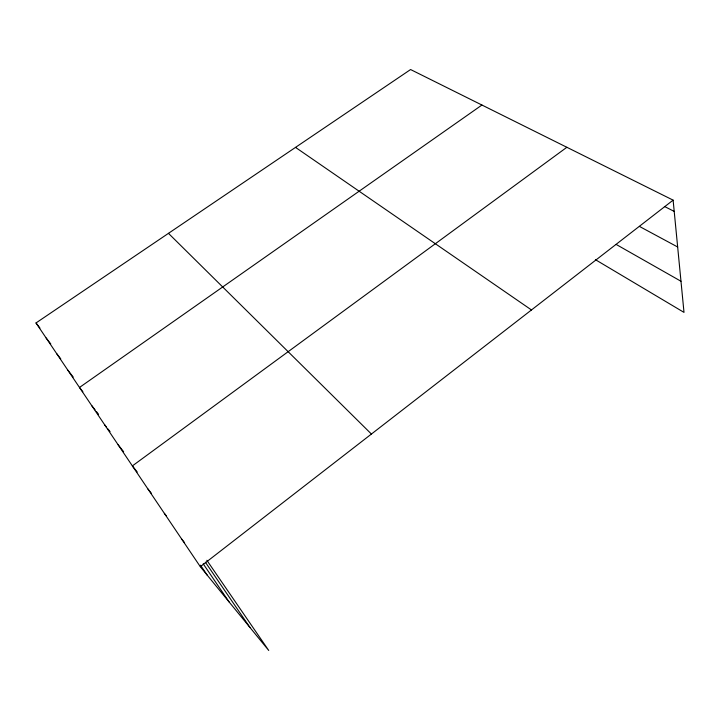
<?xml version="1.0" encoding="UTF-8"?>
<svg xmlns="http://www.w3.org/2000/svg" width="720" height="720" viewBox="0 0 720 720"><rect width="100%" height="100%" fill="white"/><g stroke="black" fill="none" stroke-linecap="round" stroke-linejoin="round"><path stroke-width="1.08" d="M200.313 566.703L673.119 200.142L410.589 69.543L36 322.956L200.313 566.703L268.731 650.457L206.856 560.286M566.865 147.285L132.372 465.921L137.223 471.996M481.932 105.039L79.488 387.468L82.872 391.77M664.416 206.442L674.217 211.41M639.414 226.404L677.664 246.996M616.131 244.413L680.985 281.259M595.395 259.659L684 312.39L673.119 200.142M295.515 147.393L531.477 309.96M168.462 233.343L371.421 434.043M181.782 539.217L184.563 542.655M164.34 513.342L166.428 515.934M147.897 488.952L151.371 493.29M118.107 444.762L123.624 451.692M104.571 424.692L106.632 427.284M108.009 429.012L110.061 431.604M91.719 405.612L95.13 409.923M96.489 411.651L98.532 414.243M67.842 370.188L73.215 377.037M46.134 337.986L50.76 343.908M56.736 353.718L60.732 358.821M36 322.956L39.933 328.005M205.38 562.212L249.966 627.489M203.202 563.823L229.131 601.992M200.484 565.173L207.27 575.235"/></g></svg>
